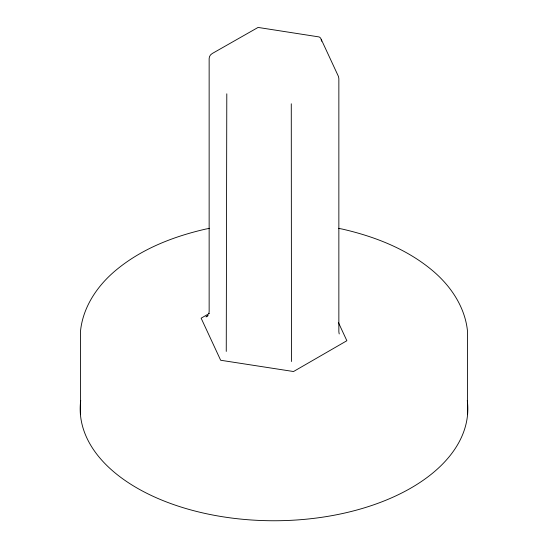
<?xml version="1.0" encoding="UTF-8"?>
<svg xmlns="http://www.w3.org/2000/svg" width="548" height="548" viewBox="0 0 548 548"><rect width="100%" height="100%" fill="white"/><g stroke="black" fill="none" stroke-linecap="round" stroke-linejoin="round"><path stroke-width="0.82" d="M226.797 93.818L226.256 351.426M208.781 313.771L209.144 311.785L209.144 58.574L209.514 56.588L210.596 54.848L212.316 53.471L258.074 27.434L319.155 36.942L320.416 37.853L321.203 39.305L338.486 76.535L338.856 78.645L338.856 331.848L339.219 333.951M207.699 315.511L205.98 316.888L208.178 315.621M209.288 313.483L201.137 318.183L220.659 360.255L293.523 371.523L346.863 340.733L338.342 322.375M209.555 228.324L205.562 229.112C172.483 236.709 139.761 249.559 113.833 271.993L112.539 273.144C95.605 288.275 82.543 308.777 80.446 331.78L80.446 414.713M338.445 228.324L342.438 229.112C375.517 236.709 408.239 249.559 434.167 271.993L435.461 273.144C452.395 288.275 465.458 308.777 467.554 331.78L467.554 414.713M321.203 39.305L321.477 41.203M291.276 103.791L291.474 361.516M467.28 400.492A193.821 111.902 0 0 1 274 520.751A193.821 111.902 0 0 1 80.72 400.492"/></g></svg>
